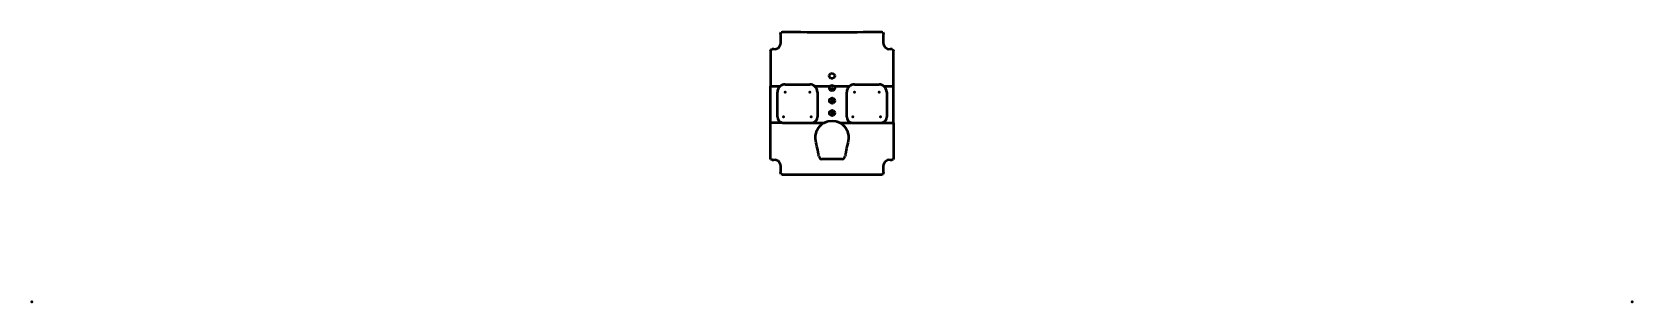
# Model space of a CAD drawing. Header units: millimetres. Extents: x -479 to 560, y -83 to 45068.
# Drawn here: x -479 to 560, y -83 to 93 of the extents above; entities outside this region: 1.
import ezdxf

# ---------------------------------------------------------------- set-up
doc = ezdxf.new("R2010")
doc.units = ezdxf.units.MM
for name, color, linetype, lineweight in [('IV_ARC_CENTERS', 7, 'Continuous', 50), ('IV_FEATURE_PROFILES', 7, 'Continuous', 50), ('IV_INTERIOR_PROFILES', 7, 'Continuous', 50), ('IV_OUTER_PROFILE', 7, 'Continuous', 50)]:
    doc.layers.add(name, color=color, linetype=linetype, lineweight=lineweight)

msp = doc.modelspace()

# ---------------------------------------------------------------- linework, layer by layer
at = {"layer": 'IV_ARC_CENTERS'}
for p in [(40.3, 45068), (9.8, 53.7), (9.8, 53.7), (25.8, 53.7), (25.8, 53.7), (40.3, 56.2), (54.8, 53.7), (54.8, 53.7), (70.8, 53.7), (70.8, 53.7), (40.3, 48.2), (8.8, 37.8), (8.8, 37.7), (26.8, 37.8), (26.8, 37.7), (40.3, 40.2), (53.8, 37.8), (53.8, 37.7), (71.8, 37.8), (71.8, 37.7), (-479.4, -82.5), (559.9, -82.5)]:
    msp.add_point(p, dxfattribs=at)
at = {"layer": 'IV_FEATURE_PROFILES'}
for p, q in [((0.3, 57.6), (6.6, 57.6)), ((29, 57.6), (39.1, 57.6)), ((41.4, 57.6), (51.6, 57.6)), ((74, 57.6), (80.3, 57.6)), ((7.6, 33.9), (0.3, 33.9)), ((27.9, 33.9), (35.1, 33.9)), ((45.5, 33.9), (52.6, 33.9)), ((72.9, 33.9), (80.3, 33.9))]:
    msp.add_line(p, q, dxfattribs=at)
at = {"layer": 'IV_INTERIOR_PROFILES'}
for p, q in [((38.5, 64.3), (38.6, 64.9)), ((38.6, 63.6), (38.5, 64.3)), ((38.6, 64.9), (39, 65.5)), ((39, 63), (38.6, 63.6)), ((39, 65.5), (39.6, 65.9)), ((39.6, 62.6), (39, 63)), ((39.6, 65.9), (40.3, 66)), ((40.3, 62.5), (39.6, 62.6)), ((40.3, 66), (40.9, 65.9)), ((40.9, 62.6), (40.3, 62.5)), ((40.9, 65.9), (41.5, 65.5)), ((41.5, 63), (40.9, 62.6)), ((41.5, 65.5), (41.9, 64.9)), ((41.9, 63.6), (41.5, 63)), ((41.9, 64.9), (42, 64.3)), ((42, 64.3), (41.9, 63.6)), ((4.8, 37.7), (4.8, 53.7)), ((9.8, 58.7), (25.8, 58.7)), ((30.8, 53.7), (30.8, 37.7)), ((38.6, 56.7), (39.1, 57.6)), ((38.6, 55.6), (38.6, 56.7)), ((39.3, 54.8), (38.6, 55.6)), ((40.3, 54.5), (39.3, 54.8)), ((41.3, 54.8), (40.3, 54.5)), ((41.9, 55.6), (41.3, 54.8)), ((41.4, 57.6), (42, 56.7)), ((42, 56.7), (41.9, 55.6)), ((49.8, 37.7), (49.8, 53.7)), ((54.8, 58.7), (70.8, 58.7)), ((75.8, 53.7), (75.8, 37.7)), ((26.8, 33.7), (8.8, 33.7)), ((31.3, 30.4), (32.3, 31.7)), ((32.3, 31.7), (33.6, 32.9)), ((33.6, 32.9), (35.1, 33.9)), ((35.1, 33.9), (37.6, 34.9)), ((37.6, 34.9), (40.3, 35.2)), ((40.3, 35.2), (42.9, 34.9)), ((42.9, 34.9), (45.5, 33.9)), ((45.5, 33.9), (46.9, 32.9)), ((46.9, 32.9), (48.2, 31.7)), ((48.2, 31.7), (49.2, 30.4)), ((71.8, 33.7), (53.8, 33.7)), ((29.5, 23.8), (29.6, 25.5)), ((29.8, 22), (29.5, 23.8)), ((29.6, 25.5), (29.9, 27.2)), ((29.9, 27.2), (30.5, 28.8)), ((30.5, 28.8), (31.3, 30.4)), ((49.2, 30.4), (50.1, 28.8)), ((50.1, 28.8), (50.6, 27.2)), ((50.6, 27.2), (51, 25.5)), ((51, 23.8), (50.8, 22)), ((51, 25.5), (51, 23.8)), ((31.7, 12.2), (31.9, 11.5)), ((31.9, 11.5), (32.3, 10.9)), ((32.3, 10.9), (32.9, 10.5)), ((32.9, 10.5), (33.6, 10.3)), ((46.9, 10.3), (47.6, 10.5)), ((47.6, 10.5), (48.2, 10.9)), ((48.2, 10.9), (48.6, 11.5)), ((48.6, 11.5), (48.9, 12.2)), ((46.9, 10.3), (33.6, 10.3))]:
    msp.add_line(p, q, dxfattribs=at)
for centre in [(40.3, 48.2), (40.3, 40.2)]:
    msp.add_circle(centre, 1.75, dxfattribs=at)
for centre, radius, start, end in [((9.8, 53.7), 5, 129.8735, 180.0319), ((9.8, 53.7), 5.02, 90.1005, 129.8015), ((25.8, 53.7), 5.02, 50.2178, 89.9314), ((25.8, 53.7), 5, 359.9938, 50.1592), ((40.3, 56.2), 1.75, 49.9829, 130.0171), ((54.8, 53.7), 5, 129.8408, 180.0062), ((54.8, 53.7), 5.02, 90.0686, 129.7822), ((70.8, 53.7), 5.02, 50.1985, 89.8995), ((70.8, 53.7), 5, 359.9681, 50.1265), ((8.8, 37.7), 4, 179.9876, 253.6283), ((8.8, 37.8), 4.04, 253.7155, 269.9048), ((26.8, 37.8), 4.04, 270.1183, 286.3065), ((26.8, 37.7), 4, 286.3709, 0.0011), ((53.8, 37.7), 4, 179.9989, 253.6291), ((53.8, 37.8), 4.04, 253.6935, 269.8817), ((71.8, 37.8), 4.04, 270.0952, 286.2845), ((71.8, 37.7), 4, 286.3717, 0.0124), ((-479.4, -82.5), 519.8, 10.5059, 11.608), ((559.9, -82.5), 519.8, 168.392, 169.4941)]:
    msp.add_arc(centre, radius, start, end, dxfattribs=at)
at = {"layer": 'IV_OUTER_PROFILE'}
for p, q in [((6.5, 84.3), (5.7, 82.7)), ((6.8, 86.2), (6.5, 84.3)), ((6.8, 91.2), (7, 92.2)), ((6.8, 91.2), (6.8, 86.2)), ((7, 92.2), (7.3, 92.6)), ((7.3, 92.6), (7.8, 92.8)), ((72.8, 92.8), (73.2, 92.6)), ((73.2, 92.6), (73.5, 92.2)), ((73.5, 92.2), (73.8, 91.2)), ((73.8, 86.2), (73.8, 91.2)), ((74, 84.3), (73.8, 86.2)), ((74.9, 82.7), (74, 84.3)), ((0.3, 80.5), (0.5, 81.3)), ((0.3, 80.5), (0.3, 57.6)), ((0.5, 81.3), (1.3, 81.7)), ((2.3, 81.7), (1.3, 81.7)), ((3.2, 81.5), (2.3, 81.7)), ((4.1, 81.7), (3.2, 81.5)), ((5, 82.1), (4.1, 81.7)), ((5.7, 82.7), (5, 82.1)), ((75.6, 82.1), (74.9, 82.7)), ((76.4, 81.7), (75.6, 82.1)), ((77.3, 81.5), (76.4, 81.7)), ((78.3, 81.7), (77.3, 81.5)), ((79.3, 81.7), (78.3, 81.7)), ((79.3, 81.7), (80, 81.3)), ((80, 81.3), (80.3, 80.5)), ((80.3, 57.6), (80.3, 80.5)), ((0.3, 33.9), (0.3, 57.6)), ((80.3, 33.9), (80.3, 57.6)), ((0.3, 10.9), (0.3, 33.9)), ((80.3, 33.9), (80.3, 10.9)), ((0.5, 10.1), (0.3, 10.9)), ((80.3, 10.9), (80, 10.1)), ((1.3, 9.7), (0.5, 10.1)), ((1.3, 9.7), (2.3, 9.7)), ((2.3, 9.7), (3.2, 9.9)), ((3.2, 9.9), (4.1, 9.8)), ((4.1, 9.8), (5, 9.4)), ((5, 9.4), (5.7, 8.8)), ((5.7, 8.8), (6.5, 7.1)), ((6.5, 7.1), (6.8, 5.2)), ((6.8, 5.2), (6.8, 1.7)), ((7, 0.8), (6.8, 1.7)), ((7.3, 0.4), (7, 0.8)), ((7.8, 0.2), (7.3, 0.4)), ((7.8, 0.2), (72.8, 0.2)), ((73.2, 0.4), (72.8, 0.2)), ((73.5, 0.8), (73.2, 0.4)), ((73.8, 1.7), (73.5, 0.8)), ((73.8, 5.2), (74, 7.1)), ((73.8, 1.7), (73.8, 5.2)), ((74, 7.1), (74.9, 8.8)), ((74.9, 8.8), (75.6, 9.4)), ((75.6, 9.4), (76.4, 9.8)), ((76.4, 9.8), (77.3, 9.9)), ((77.3, 9.9), (78.3, 9.7)), ((78.3, 9.7), (79.3, 9.7)), ((80, 10.1), (79.3, 9.7))]:
    msp.add_line(p, q, dxfattribs=at)
msp.add_arc((40.3, 45068), 44975.2, 269.9586, 270.0414, dxfattribs=at)

doc.saveas('drawing.dxf')
